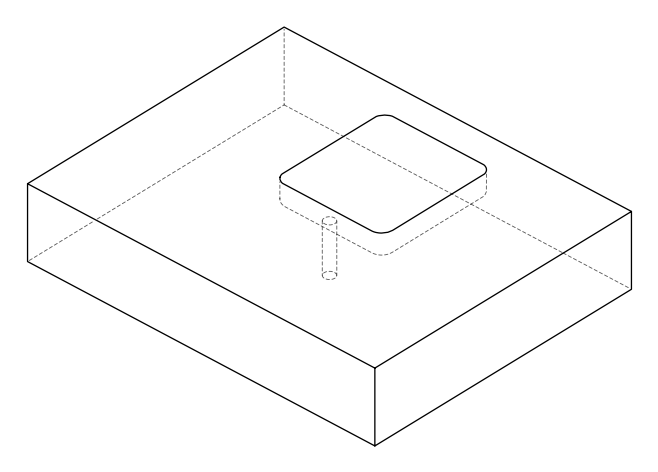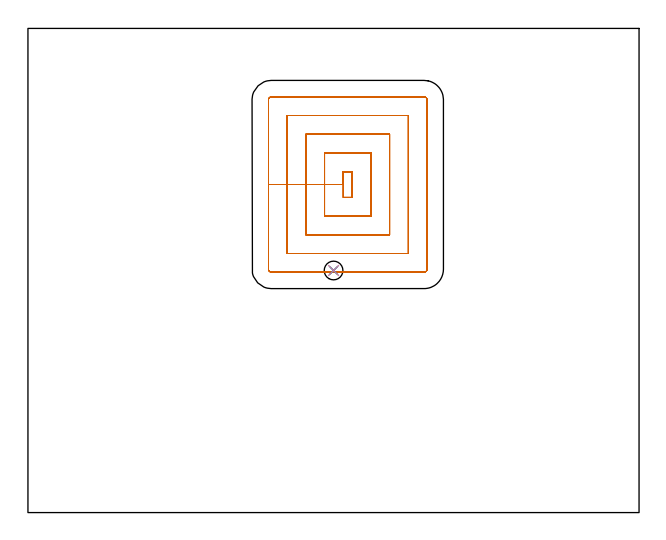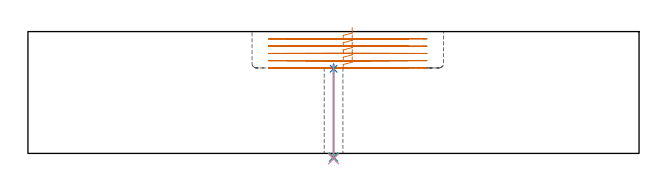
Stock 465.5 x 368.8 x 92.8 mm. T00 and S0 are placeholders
(PLAN: 4 operations, 3 tool changes, 15.9 min)
(1 MILL_RECTANGULAR_POCKET | POCKET_RECTANGULAR_STRAIGHT | NXT0201_007 | Follow Part, ap 6.25, ae 75% | 15.27 min | 634024 mm3)
(2 SPOT_DRILL | STEP1HOLE | NXT0321_9005460120000 | 0.04 min | 21 mm3)
(3 DRILL_THROUGH_HOLE_INTO_CENTER | STEP1HOLE | NXT0301_042 | 0.29 min | 2527 mm3)
(4 DRILL_TO_ENLARGE_THROUGH_HOLE | STEP1HOLE | NXT0301_105 | 0.29 min | 7802 mm3)
(TOOL NXT0201_007 | ENDMILL 25mm [R216.25-25050GCK54P 1620] | D25 R3 FL54 Z5)
(TOOL NXT0321_9005460120000 | NC Spot Drill, 142deg, 12mm, Carbide, Uncoated | D12 PA142 FL30 Z2)
(TOOL NXT0301_042 | Carbide Drill 7.1mm [860.1-0710-057A1-MM 2214] | D7.1 PA140 FL85 Z2)
(TOOL NXT0301_105 | Carbide Drill 14.25mm [860.1-1425-071A1-MM 2214] | D14.25 PA140 FL83 Z2)
(OP 1 MILL_RECTANGULAR_POCKET)
G17 G21 G94 G90
T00 M6
G54
G17 G0 G90 X247. Y244.428 S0 M3
G43 Z102.8 H1
Z95.8
G94 G1 Y259.7 Z91.708 F250.
X240.2 Z89.886
Y249.9 Z87.26
Y240.1 F500.
X247.
Y259.7
X240.2
Y249.9
X225.95
Y225.85
X261.25
Y273.95
X225.95
Y249.9
X211.7
Y211.6
X275.5
Y288.2
X211.7
Y249.9
X197.45
Y197.35
X289.75
Y302.45
X197.45
Y249.9
X183.2
Y185.4
G3 X185.5 Y183.1 R2.3
G1 X301.7
G3 X304. Y185.4 R2.3
G1 Y314.4
G3 X301.7 Y316.7 R2.3
G1 X185.5
G3 X183.2 Y314.4 R2.3
G1 Y249.9
Y248.9
G0 X247. Y244.428 Z90.26
G1 Y259.7 Z86.168 F250.
X240.2 Z84.346
Y249.9 Z81.72
Y240.1 F500.
X247.
Y259.7
X240.2
Y249.9
X225.95
Y225.85
X261.25
Y273.95
X225.95
Y249.9
X211.7
Y211.6
X275.5
Y288.2
X211.7
Y249.9
X197.45
Y197.35
X289.75
Y302.45
X197.45
Y249.9
X183.2
Y185.4
G3 X185.5 Y183.1 R2.3
G1 X301.7
G3 X304. Y185.4 R2.3
G1 Y314.4
G3 X301.7 Y316.7 R2.3
G1 X185.5
G3 X183.2 Y314.4 R2.3
G1 Y249.9
Y248.9
G0 X247. Y244.428 Z84.72
G1 Y259.7 Z80.628 F250.
X240.2 Z78.806
Y249.9 Z76.18
Y240.1 F500.
X247.
Y259.7
X240.2
Y249.9
X225.95
Y225.85
X261.25
Y273.95
X225.95
Y249.9
X211.7
Y211.6
X275.5
Y288.2
X211.7
Y249.9
X197.45
Y197.35
X289.75
Y302.45
X197.45
Y249.9
X183.2
Y185.4
G3 X185.5 Y183.1 R2.3
G1 X301.7
G3 X304. Y185.4 R2.3
G1 Y314.4
G3 X301.7 Y316.7 R2.3
G1 X185.5
G3 X183.2 Y314.4 R2.3
G1 Y249.9
Y248.9
G0 X247. Y244.428 Z79.18
G1 Y259.7 Z75.088 F250.
X240.2 Z73.266
Y249.9 Z70.64
Y240.1 F500.
X247.
Y259.7
X240.2
Y249.9
X225.95
Y225.85
X261.25
Y273.95
X225.95
Y249.9
X211.7
Y211.6
X275.5
Y288.2
X211.7
Y249.9
X197.45
Y197.35
X289.75
Y302.45
X197.45
Y249.9
X183.2
Y185.4
G3 X185.5 Y183.1 R2.3
G1 X301.7
G3 X304. Y185.4 R2.3
G1 Y314.4
G3 X301.7 Y316.7 R2.3
G1 X185.5
G3 X183.2 Y314.4 R2.3
G1 Y249.9
Y248.9
G0 X247. Y244.428 Z73.64
G1 Y259.7 Z69.548 F250.
X240.2 Z67.726
Y249.9 Z65.1
Y240.1 F500.
X247.
Y259.7
X240.2
Y249.9
X225.95
Y225.85
X261.25
Y273.95
X225.95
Y249.9
X211.7
Y211.6
X275.5
Y288.2
X211.7
Y249.9
X197.45
Y197.35
X289.75
Y302.45
X197.45
Y249.9
X183.2
Y185.4
G3 X185.5 Y183.1 R2.3
G1 X301.7
G3 X304. Y185.4 R2.3
G1 Y314.4
G3 X301.7 Y316.7 R2.3
G1 X185.5
G3 X183.2 Y314.4 R2.3
G1 Y249.9
Y248.9
G0 Z102.8
M5
M2
(OP 2 SPOT_DRILL)
G17 G21 G94 G90
T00 M6
G54
G17 G0 G90 X232.8 Y184.4 S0 M3
G43 Z102.8 H0
G94 G81 G98 Z64.485 F250. R68.1
G80
M5
M2
(OP 3 DRILL_THROUGH_HOLE_INTO_CENTER)
G17 G21 G94 G90
T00 M6
G54
G17 G0 G90 X232.8 Y184.4 S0 M3
G43 Z102.8 H1
G94 G73 G98 Z-2.792 F250. Q6.789 R67.1
G80
M5
M2
(OP 4 DRILL_TO_ENLARGE_THROUGH_HOLE)
G17 G21 G94 G90
T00 M6
G54
G17 G0 G90 X232.8 Y184.4 S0 M3
G43 Z102.8 H1
G94 G73 G98 Z-4.093 F250. Q13.839 R67.1
G80
M5
M2
